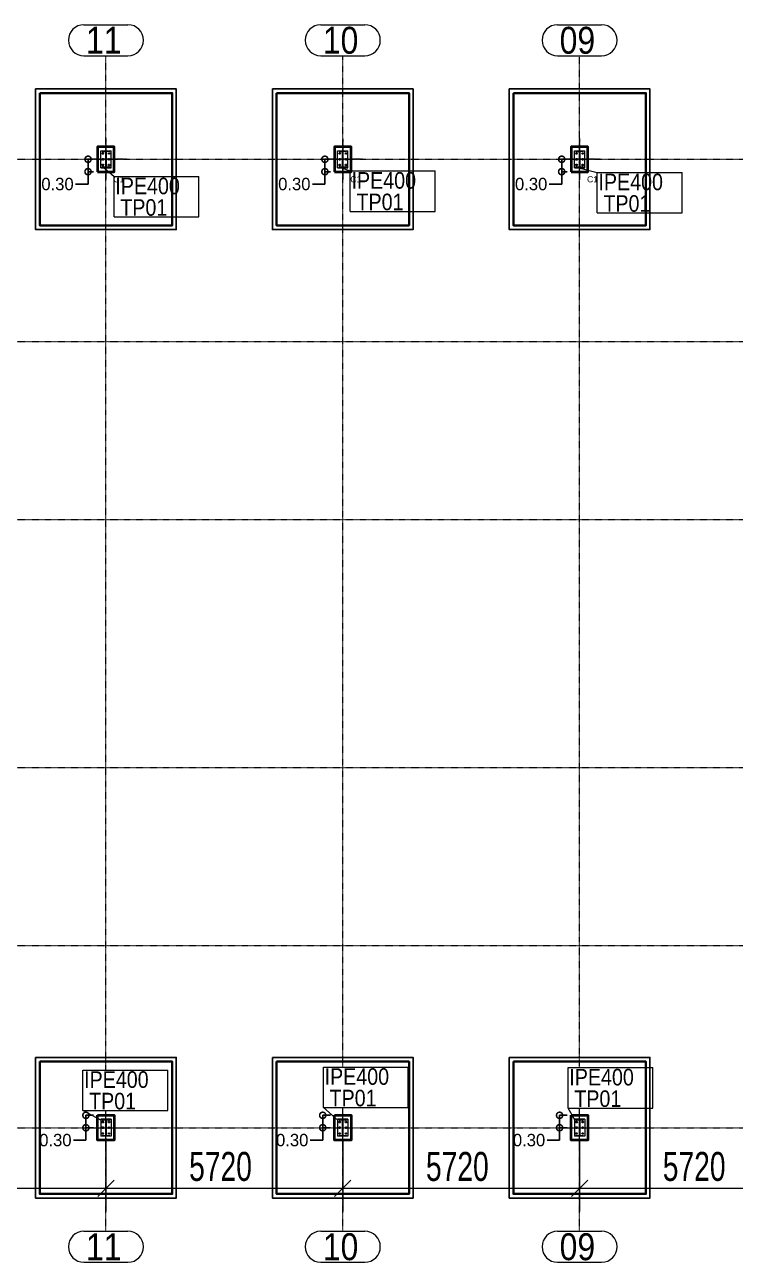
# Model space of a CAD drawing. Header units: millimetres. Extents: x 178198 to 9785548, y 9608 to 2087470.
# Drawn here: x 448521 to 465681, y 36446 to 66346 of the extents above; entities that cross this region are included whole.
import ezdxf

# ---------------------------------------------------------------- set-up
doc = ezdxf.new("R2010")
doc.units = ezdxf.units.MM
doc.header["$PDMODE"] = 35
doc.linetypes.add('XKITLINE00', pattern=[0])
doc.linetypes.add('XKITLINE03', pattern=[6, 3, -1, 1, -1])
for name, color, linetype, lineweight in [('Column', 7, 'Continuous', 40), ('foundation', 7, 'Continuous', 35), ('Part', 2, 'Continuous', 0), ('PartMark', 3, 'Continuous', 0), ('S-GRID', 1, 'Continuous', 0), ('Z-DIMENSIONS', 1, 'Continuous', 0)]:
    doc.layers.add(name, color=color, linetype=linetype, lineweight=lineweight)
for name, color, linetype in [('dim_axis', 251, 'Continuous'), ('dim_axis @ 100', 251, 'Continuous'), ('plain foundation', 8, 'Continuous'), ('text', 7, 'Continuous')]:
    doc.layers.add(name, color=color, linetype=linetype)
doc.styles.add('Andalus1', font='andlso.ttf', dxfattribs={"height": 3})
doc.styles.add('Arial', font='arial.ttf', dxfattribs={"height": 2.034003})
doc.styles.add('Arial2', font='arial.ttf', dxfattribs={"height": 300})
doc.styles.add('ARIAL_NARROW', font='ARIALN.TTF')
doc.dimstyles.new('Annotative1', dxfattribs={"dimscale": 0, "dimtxt": 3, "dimasz": 3, "dimexe": 0, "dimexo": 1, "dimtad": 0, "dimtih": 1, "dimtoh": 1, "dimlfac": 0.001, "dimzin": 1, "dimdsep": 46, "dimtxsty": 'Andalus1', "dimblk": 'DOTSMALL', "dimcen": 2.5, "dimclrd": 256, "dimclre": 256, "dimclrt": 256, "dimadec": 4, "dimazin": 0, "dimtfac": 1, "dimtmove": 0, "dimatfit": 3, "dimldrblk": 'DOTSMALL', "dimfxl": 1, "dimlwd": -1, "dimlwe": -1, "dimarcsym": 0})

# ---------------------------------------------------------------- blocks, each defined once
blk = doc.blocks.new('_DotSmall')
at = {"color": 0, "linetype": 'ByBlock', "const_width": 0.5}
blk.add_lwpolyline([(-0.0625, 0, 1), (0.0625, 0, 1)], format="xyb", close=True, dxfattribs=at)
blk = doc.blocks.new('*D175')
at = {"layer": 'Defpoints', "color": 0, "transparency": 16777216}
for p in [(461722, 63096), (461490, 62796), (461722, 62796)]:
    blk.add_point(p, dxfattribs=at)
at = {"layer": 'dim_axis', "transparency": 16777216}
for p, q in [((461622, 63096), (461490, 63096)), ((461490, 63096), (461490, 62796)), ((461622, 62796), (461490, 62796)), ((461490, 62796), (461490, 62496)), ((461490, 62496), (461190, 62496))]:
    blk.add_line(p, q, dxfattribs=at)
at = {"layer": 'dim_axis', "transparency": 16777216, "xscale": 300, "yscale": 300, "zscale": 300}
for p, rotation in [((461490, 63096), 90), ((461490, 62796), 270)]:
    blk.add_blockref('_DotSmall', p, dxfattribs=dict(at, rotation=rotation))
at = {"layer": 'dim_axis', "transparency": 16777216, "insert": (460752, 62496), "char_height": 300, "attachment_point": 5, "style": 'Andalus1'}
blk.add_mtext('0.30', dxfattribs=at)
blk = doc.blocks.new('*D176')
at = {"layer": 'Defpoints', "color": 0, "transparency": 16777216}
for p in [(461722, 39996), (461438, 39696), (461722, 39696)]:
    blk.add_point(p, dxfattribs=at)
at = {"layer": 'dim_axis', "transparency": 16777216}
for p, q in [((461622, 39996), (461438, 39996)), ((461438, 39996), (461438, 39696)), ((461622, 39696), (461438, 39696)), ((461438, 39696), (461438, 39396)), ((461438, 39396), (461138, 39396))]:
    blk.add_line(p, q, dxfattribs=at)
at = {"layer": 'dim_axis', "transparency": 16777216, "xscale": 300, "yscale": 300, "zscale": 300}
for p, rotation in [((461438, 39996), 90), ((461438, 39696), 270)]:
    blk.add_blockref('_DotSmall', p, dxfattribs=dict(at, rotation=rotation))
at = {"layer": 'dim_axis', "transparency": 16777216, "insert": (460701, 39396), "char_height": 300, "attachment_point": 5, "style": 'Andalus1'}
blk.add_mtext('0.30', dxfattribs=at)
blk = doc.blocks.new('*D177')
at = {"layer": 'Defpoints', "color": 0, "transparency": 16777216}
for p in [(456002, 63096), (455770, 62796), (456002, 62796)]:
    blk.add_point(p, dxfattribs=at)
at = {"layer": 'dim_axis', "transparency": 16777216}
for p, q in [((455902, 63096), (455770, 63096)), ((455770, 63096), (455770, 62796)), ((455902, 62796), (455770, 62796)), ((455770, 62796), (455770, 62496)), ((455770, 62496), (455470, 62496))]:
    blk.add_line(p, q, dxfattribs=at)
at = {"layer": 'dim_axis', "transparency": 16777216, "xscale": 300, "yscale": 300, "zscale": 300}
for p, rotation in [((455770, 63096), 90), ((455770, 62796), 270)]:
    blk.add_blockref('_DotSmall', p, dxfattribs=dict(at, rotation=rotation))
at = {"layer": 'dim_axis', "transparency": 16777216, "insert": (455032, 62496), "char_height": 300, "attachment_point": 5, "style": 'Andalus1'}
blk.add_mtext('0.30', dxfattribs=at)
blk = doc.blocks.new('*D178')
at = {"layer": 'Defpoints', "color": 0, "transparency": 16777216}
for p in [(456002, 39996), (455718, 39696), (456002, 39696)]:
    blk.add_point(p, dxfattribs=at)
at = {"layer": 'dim_axis', "transparency": 16777216}
for p, q in [((455902, 39996), (455718, 39996)), ((455718, 39996), (455718, 39696)), ((455902, 39696), (455718, 39696)), ((455718, 39696), (455718, 39396)), ((455718, 39396), (455418, 39396))]:
    blk.add_line(p, q, dxfattribs=at)
at = {"layer": 'dim_axis', "transparency": 16777216, "xscale": 300, "yscale": 300, "zscale": 300}
for p, rotation in [((455718, 39996), 90), ((455718, 39696), 270)]:
    blk.add_blockref('_DotSmall', p, dxfattribs=dict(at, rotation=rotation))
at = {"layer": 'dim_axis', "transparency": 16777216, "insert": (454981, 39396), "char_height": 300, "attachment_point": 5, "style": 'Andalus1'}
blk.add_mtext('0.30', dxfattribs=at)
blk = doc.blocks.new('*D179')
at = {"layer": 'Defpoints', "color": 0, "transparency": 16777216}
for p in [(450282, 63096), (450050, 62796), (450282, 62796)]:
    blk.add_point(p, dxfattribs=at)
at = {"layer": 'dim_axis', "transparency": 16777216}
for p, q in [((450182, 63096), (450050, 63096)), ((450050, 63096), (450050, 62796)), ((450182, 62796), (450050, 62796)), ((450050, 62796), (450050, 62496)), ((450050, 62496), (449750, 62496))]:
    blk.add_line(p, q, dxfattribs=at)
at = {"layer": 'dim_axis', "transparency": 16777216, "xscale": 300, "yscale": 300, "zscale": 300}
for p, rotation in [((450050, 63096), 90), ((450050, 62796), 270)]:
    blk.add_blockref('_DotSmall', p, dxfattribs=dict(at, rotation=rotation))
at = {"layer": 'dim_axis', "transparency": 16777216, "insert": (449312, 62496), "char_height": 300, "attachment_point": 5, "style": 'Andalus1'}
blk.add_mtext('0.30', dxfattribs=at)
blk = doc.blocks.new('*D180')
at = {"layer": 'Defpoints', "color": 0, "transparency": 16777216}
for p in [(450282, 39996), (449998, 39696), (450282, 39696)]:
    blk.add_point(p, dxfattribs=at)
at = {"layer": 'dim_axis', "transparency": 16777216}
for p, q in [((450182, 39996), (449998, 39996)), ((449998, 39996), (449998, 39696)), ((450182, 39696), (449998, 39696)), ((449998, 39696), (449998, 39396)), ((449998, 39396), (449698, 39396))]:
    blk.add_line(p, q, dxfattribs=at)
at = {"layer": 'dim_axis', "transparency": 16777216, "xscale": 300, "yscale": 300, "zscale": 300}
for p, rotation in [((449998, 39996), 90), ((449998, 39696), 270)]:
    blk.add_blockref('_DotSmall', p, dxfattribs=dict(at, rotation=rotation))
at = {"layer": 'dim_axis', "transparency": 16777216, "insert": (449261, 39396), "char_height": 300, "attachment_point": 5, "style": 'Andalus1'}
blk.add_mtext('0.30', dxfattribs=at)
blk = doc.blocks.new('bng')
at = {"layer": 'Column', "lineweight": 40}
for points in [[(450282.17101, 62796.04029), (450682.17101, 62796.04029), (450682.17101, 63396.04029), (450282.17101, 63396.04029)], [(456002.17101, 62796.04029), (456402.17101, 62796.04029), (456402.17101, 63396.04029), (456002.17101, 63396.04029)], [(461722.17101, 62796.04029), (462122.17101, 62796.04029), (462122.17101, 63396.04029), (461722.17101, 63396.04029)], [(450282.17101, 39996.04029), (450682.17101, 39996.04029), (450682.17101, 39396.04029), (450282.17101, 39396.04029)], [(456002.17101, 39996.04029), (456402.17101, 39996.04029), (456402.17101, 39396.04029), (456002.17101, 39396.04029)], [(461722.17101, 39996.04029), (462122.17101, 39996.04029), (462122.17101, 39396.04029), (461722.17101, 39396.04029)]]:
    blk.add_lwpolyline(points, close=True, dxfattribs=at)
at = {"layer": 'foundation'}
for points in [[(448882.17101, 64696.04029), (452082.17101, 64696.04029), (452082.17101, 61496.04029), (448882.17101, 61496.04029)], [(454602.17101, 64696.04029), (457802.17101, 64696.04029), (457802.17101, 61496.04029), (454602.17101, 61496.04029)], [(460322.17101, 64696.04029), (463522.17101, 64696.04029), (463522.17101, 61496.04029), (460322.17101, 61496.04029)], [(448882.17101, 41296.04029), (452082.17101, 41296.04029), (452082.17101, 38096.04029), (448882.17101, 38096.04029)], [(454602.17101, 41296.04029), (457802.17101, 41296.04029), (457802.17101, 38096.04029), (454602.17101, 38096.04029)], [(460322.17101, 41296.04029), (463522.17101, 41296.04029), (463522.17101, 38096.04029), (460322.17101, 38096.04029)]]:
    blk.add_lwpolyline(points, close=True, dxfattribs=at)
at = {"layer": 'Part', "linetype": 'XKITLINE03', "lineweight": 0}
for p, q in [((450482.17101, 63596.04029), (450482.17101, 62596.04029)), ((456202.17101, 63596.04029), (456202.17101, 62596.04029)), ((461922.17101, 63596.04029), (461922.17101, 62596.04029)), ((450982.17101, 63096.04029), (449982.17101, 63096.04029)), ((456702.17101, 63096.04029), (455702.17101, 63096.04029)), ((462422.17101, 63096.04029), (461422.17101, 63096.04029)), ((450407.17101, 62956.04029), (450407.17101, 62956.04029)), ((456127.17101, 62956.04029), (456127.17101, 62956.04029)), ((461847.17101, 62956.04029), (461847.17101, 62956.04029)), ((450482.17101, 39196.04029), (450482.17101, 40114.88534)), ((456202.17101, 39196.04029), (456202.17101, 40188.41537)), ((461922.17101, 39196.04029), (461922.17101, 40173.70937)), ((450557.17101, 39836.04029), (450557.17101, 39836.04029)), ((456277.17101, 39836.04029), (456277.17101, 39836.04029)), ((461997.17101, 39836.04029), (461997.17101, 39836.04029)), ((449982.17101, 39696.04029), (450982.17101, 39696.04029)), ((455702.17101, 39696.04029), (456702.17101, 39696.04029)), ((461422.17101, 39696.04029), (462422.17101, 39696.04029))]:
    blk.add_line(p, q, dxfattribs=at)
at = {"layer": 'Part', "linetype": 'XKITLINE00', "lineweight": 0}
for p, q in [((450357.17101, 62891.04029), (450357.17101, 63301.04029)), ((450357.17101, 63301.04029), (450607.17101, 63301.04029)), ((450386.3864, 63236.04029), (450396.77871, 63254.04029)), ((450396.77871, 63218.04029), (450386.3864, 63236.04029)), ((450386.3864, 63096.04029), (450396.77871, 63114.04029)), ((450396.77871, 63078.04029), (450386.3864, 63096.04029)), ((450392.17101, 63282.54029), (450392.17101, 63296.04029)), ((450392.17101, 63296.04029), (450572.17101, 63296.04029)), ((450392.17101, 63282.54029), (450477.87101, 63282.54029)), ((450392.91487, 63282.54029), (450406.41487, 63296.04029)), ((450396.77871, 63254.04029), (450417.56332, 63254.04029)), ((450417.56332, 63218.04029), (450396.77871, 63218.04029)), ((450396.77871, 63114.04029), (450417.56332, 63114.04029)), ((450417.56332, 63254.04029), (450427.95562, 63236.04029)), ((450427.95562, 63236.04029), (450417.56332, 63218.04029)), ((450417.56332, 63114.04029), (450427.95562, 63096.04029)), ((450427.95562, 63096.04029), (450417.56332, 63078.04029)), ((450477.87101, 62909.54029), (450477.87101, 63282.54029)), ((450477.87101, 63084.61835), (450486.47101, 63093.21835)), ((450572.17101, 63282.54029), (450486.47101, 63282.54029)), ((450486.47101, 63282.54029), (450486.47101, 62909.54029)), ((450536.3864, 63236.04029), (450546.77871, 63254.04029)), ((450546.77871, 63218.04029), (450536.3864, 63236.04029)), ((450536.3864, 63096.04029), (450546.77871, 63114.04029)), ((450546.77871, 63078.04029), (450536.3864, 63096.04029)), ((450546.77871, 63254.04029), (450567.56332, 63254.04029)), ((450567.56332, 63218.04029), (450546.77871, 63218.04029)), ((450546.77871, 63114.04029), (450567.56332, 63114.04029)), ((450567.56332, 63254.04029), (450577.95562, 63236.04029)), ((450577.95562, 63236.04029), (450567.56332, 63218.04029)), ((450567.56332, 63114.04029), (450577.95562, 63096.04029)), ((450577.95562, 63096.04029), (450567.56332, 63078.04029)), ((450572.17101, 63296.04029), (450572.17101, 63282.54029)), ((450607.17101, 62891.04029), (450607.17101, 63301.04029)), ((456077.17101, 62891.04029), (456077.17101, 63301.04029)), ((456077.17101, 63301.04029), (456327.17101, 63301.04029)), ((456106.3864, 63236.04029), (456116.77871, 63254.04029)), ((456116.77871, 63218.04029), (456106.3864, 63236.04029)), ((456106.3864, 63096.04029), (456116.77871, 63114.04029)), ((456116.77871, 63078.04029), (456106.3864, 63096.04029)), ((456112.17101, 63282.54029), (456112.17101, 63296.04029)), ((456112.17101, 63296.04029), (456292.17101, 63296.04029)), ((456112.17101, 63282.54029), (456197.87101, 63282.54029)), ((456112.91487, 63282.54029), (456126.41487, 63296.04029)), ((456116.77871, 63254.04029), (456137.56332, 63254.04029)), ((456137.56332, 63218.04029), (456116.77871, 63218.04029)), ((456116.77871, 63114.04029), (456137.56332, 63114.04029)), ((456137.56332, 63254.04029), (456147.95562, 63236.04029)), ((456147.95562, 63236.04029), (456137.56332, 63218.04029)), ((456137.56332, 63114.04029), (456147.95562, 63096.04029)), ((456147.95562, 63096.04029), (456137.56332, 63078.04029)), ((456197.87101, 62909.54029), (456197.87101, 63282.54029)), ((456197.87101, 63084.61835), (456206.47101, 63093.21835)), ((456292.17101, 63282.54029), (456206.47101, 63282.54029)), ((456206.47101, 63282.54029), (456206.47101, 62909.54029)), ((456256.3864, 63236.04029), (456266.77871, 63254.04029)), ((456266.77871, 63218.04029), (456256.3864, 63236.04029)), ((456256.3864, 63096.04029), (456266.77871, 63114.04029)), ((456266.77871, 63078.04029), (456256.3864, 63096.04029)), ((456266.77871, 63254.04029), (456287.56332, 63254.04029)), ((456287.56332, 63218.04029), (456266.77871, 63218.04029)), ((456266.77871, 63114.04029), (456287.56332, 63114.04029)), ((456287.56332, 63254.04029), (456297.95562, 63236.04029)), ((456297.95562, 63236.04029), (456287.56332, 63218.04029)), ((456287.56332, 63114.04029), (456297.95562, 63096.04029)), ((456297.95562, 63096.04029), (456287.56332, 63078.04029)), ((456292.17101, 63296.04029), (456292.17101, 63282.54029)), ((456327.17101, 62891.04029), (456327.17101, 63301.04029)), ((461797.17101, 62891.04029), (461797.17101, 63301.04029)), ((461797.17101, 63301.04029), (462047.17101, 63301.04029)), ((461826.3864, 63236.04029), (461836.77871, 63254.04029)), ((461836.77871, 63218.04029), (461826.3864, 63236.04029)), ((461826.3864, 63096.04029), (461836.77871, 63114.04029)), ((461836.77871, 63078.04029), (461826.3864, 63096.04029)), ((461832.17101, 63282.54029), (461832.17101, 63296.04029)), ((461832.17101, 63296.04029), (462012.17101, 63296.04029)), ((461832.17101, 63282.54029), (461917.87101, 63282.54029)), ((461832.91487, 63282.54029), (461846.41487, 63296.04029)), ((461836.77871, 63254.04029), (461857.56332, 63254.04029)), ((461857.56332, 63218.04029), (461836.77871, 63218.04029)), ((461836.77871, 63114.04029), (461857.56332, 63114.04029)), ((461857.56332, 63254.04029), (461867.95562, 63236.04029)), ((461867.95562, 63236.04029), (461857.56332, 63218.04029)), ((461857.56332, 63114.04029), (461867.95562, 63096.04029)), ((461867.95562, 63096.04029), (461857.56332, 63078.04029)), ((461917.87101, 62909.54029), (461917.87101, 63282.54029)), ((461917.87101, 63084.61835), (461926.47101, 63093.21835)), ((462012.17101, 63282.54029), (461926.47101, 63282.54029)), ((461926.47101, 63282.54029), (461926.47101, 62909.54029)), ((461976.3864, 63236.04029), (461986.77871, 63254.04029)), ((461986.77871, 63218.04029), (461976.3864, 63236.04029)), ((461976.3864, 63096.04029), (461986.77871, 63114.04029)), ((461986.77871, 63078.04029), (461976.3864, 63096.04029)), ((461986.77871, 63254.04029), (462007.56332, 63254.04029)), ((462007.56332, 63218.04029), (461986.77871, 63218.04029)), ((461986.77871, 63114.04029), (462007.56332, 63114.04029)), ((462007.56332, 63254.04029), (462017.95562, 63236.04029)), ((462017.95562, 63236.04029), (462007.56332, 63218.04029)), ((462007.56332, 63114.04029), (462017.95562, 63096.04029)), ((462017.95562, 63096.04029), (462007.56332, 63078.04029)), ((462012.17101, 63296.04029), (462012.17101, 63282.54029)), ((462047.17101, 62891.04029), (462047.17101, 63301.04029)), ((450357.17101, 62891.04029), (450607.17101, 62891.04029)), ((450386.3864, 62956.04029), (450396.77871, 62974.04029)), ((450396.77871, 62938.04029), (450386.3864, 62956.04029)), ((450392.17101, 62896.04029), (450392.17101, 62909.54029)), ((450392.17101, 62909.54029), (450477.87101, 62909.54029)), ((450572.17101, 62896.04029), (450392.17101, 62896.04029)), ((450417.56332, 63078.04029), (450396.77871, 63078.04029)), ((450396.77871, 62974.04029), (450417.56332, 62974.04029)), ((450417.56332, 62938.04029), (450396.77871, 62938.04029)), ((450417.56332, 62974.04029), (450427.95562, 62956.04029)), ((450427.95562, 62956.04029), (450417.56332, 62938.04029)), ((450486.47101, 62909.54029), (450572.17101, 62909.54029)), ((450536.3864, 62956.04029), (450546.77871, 62974.04029)), ((450546.77871, 62938.04029), (450536.3864, 62956.04029)), ((450567.56332, 63078.04029), (450546.77871, 63078.04029)), ((450546.77871, 62974.04029), (450567.56332, 62974.04029)), ((450567.56332, 62938.04029), (450546.77871, 62938.04029)), ((450567.56332, 62974.04029), (450577.95562, 62956.04029)), ((450577.95562, 62956.04029), (450567.56332, 62938.04029)), ((450572.17101, 62909.54029), (450572.17101, 62896.04029)), ((450572.17101, 62896.04029), (450572.17101, 62896.04029)), ((450572.17101, 62896.04029), (450572.17101, 62896.04029)), ((456077.17101, 62891.04029), (456327.17101, 62891.04029)), ((456106.3864, 62956.04029), (456116.77871, 62974.04029)), ((456116.77871, 62938.04029), (456106.3864, 62956.04029)), ((456112.17101, 62896.04029), (456112.17101, 62909.54029)), ((456112.17101, 62909.54029), (456197.87101, 62909.54029)), ((456292.17101, 62896.04029), (456112.17101, 62896.04029)), ((456137.56332, 63078.04029), (456116.77871, 63078.04029)), ((456116.77871, 62974.04029), (456137.56332, 62974.04029)), ((456137.56332, 62938.04029), (456116.77871, 62938.04029)), ((456137.56332, 62974.04029), (456147.95562, 62956.04029)), ((456147.95562, 62956.04029), (456137.56332, 62938.04029)), ((456206.47101, 62909.54029), (456292.17101, 62909.54029)), ((456256.3864, 62956.04029), (456266.77871, 62974.04029)), ((456266.77871, 62938.04029), (456256.3864, 62956.04029)), ((456287.56332, 63078.04029), (456266.77871, 63078.04029)), ((456266.77871, 62974.04029), (456287.56332, 62974.04029)), ((456287.56332, 62938.04029), (456266.77871, 62938.04029)), ((456287.56332, 62974.04029), (456297.95562, 62956.04029)), ((456297.95562, 62956.04029), (456287.56332, 62938.04029)), ((456292.17101, 62909.54029), (456292.17101, 62896.04029)), ((461797.17101, 62891.04029), (462047.17101, 62891.04029)), ((461826.3864, 62956.04029), (461836.77871, 62974.04029)), ((461836.77871, 62938.04029), (461826.3864, 62956.04029)), ((461832.17101, 62896.04029), (461832.17101, 62909.54029)), ((461832.17101, 62909.54029), (461917.87101, 62909.54029)), ((462012.17101, 62896.04029), (461832.17101, 62896.04029)), ((461857.56332, 63078.04029), (461836.77871, 63078.04029)), ((461836.77871, 62974.04029), (461857.56332, 62974.04029)), ((461857.56332, 62938.04029), (461836.77871, 62938.04029)), ((461857.56332, 62974.04029), (461867.95562, 62956.04029)), ((461867.95562, 62956.04029), (461857.56332, 62938.04029)), ((461926.47101, 62909.54029), (462012.17101, 62909.54029)), ((461976.3864, 62956.04029), (461986.77871, 62974.04029)), ((461986.77871, 62938.04029), (461976.3864, 62956.04029)), ((462007.56332, 63078.04029), (461986.77871, 63078.04029)), ((461986.77871, 62974.04029), (462007.56332, 62974.04029)), ((462007.56332, 62938.04029), (461986.77871, 62938.04029)), ((462007.56332, 62974.04029), (462017.95562, 62956.04029)), ((462017.95562, 62956.04029), (462007.56332, 62938.04029)), ((462012.17101, 62909.54029), (462012.17101, 62896.04029)), ((462012.17101, 62896.04029), (462012.17101, 62896.04029)), ((462012.17101, 62896.04029), (462012.17101, 62896.04029)), ((450607.17101, 39901.04029), (450357.17101, 39901.04029)), ((450357.17101, 39901.04029), (450357.17101, 39491.04029)), ((450386.3864, 39836.04029), (450396.77871, 39854.04029)), ((450396.77871, 39818.04029), (450386.3864, 39836.04029)), ((450392.17101, 39882.54029), (450392.17101, 39896.04029)), ((450392.17101, 39896.04029), (450572.17101, 39896.04029)), ((450477.87101, 39882.54029), (450392.17101, 39882.54029)), ((450406.41487, 39896.04029), (450392.91487, 39882.54029)), ((450396.77871, 39854.04029), (450417.56332, 39854.04029)), ((450417.56332, 39818.04029), (450396.77871, 39818.04029)), ((450417.56332, 39854.04029), (450427.95562, 39836.04029)), ((450427.95562, 39836.04029), (450417.56332, 39818.04029)), ((450477.87101, 39509.54029), (450477.87101, 39882.54029)), ((450572.17101, 39882.54029), (450486.47101, 39882.54029)), ((450486.47101, 39882.54029), (450486.47101, 39509.54029)), ((450536.3864, 39836.04029), (450546.77871, 39854.04029)), ((450546.77871, 39818.04029), (450536.3864, 39836.04029)), ((450546.77871, 39854.04029), (450567.56332, 39854.04029)), ((450567.56332, 39818.04029), (450546.77871, 39818.04029)), ((450567.56332, 39854.04029), (450577.95562, 39836.04029)), ((450577.95562, 39836.04029), (450567.56332, 39818.04029)), ((450572.17101, 39896.04029), (450572.17101, 39882.54029)), ((450607.17101, 39901.04029), (450607.17101, 39491.04029)), ((456327.17101, 39901.04029), (456077.17101, 39901.04029)), ((456077.17101, 39901.04029), (456077.17101, 39491.04029)), ((456106.3864, 39836.04029), (456116.77871, 39854.04029)), ((456116.77871, 39818.04029), (456106.3864, 39836.04029)), ((456112.17101, 39882.54029), (456112.17101, 39896.04029)), ((456112.17101, 39896.04029), (456292.17101, 39896.04029)), ((456197.87101, 39882.54029), (456112.17101, 39882.54029)), ((456126.41487, 39896.04029), (456112.91487, 39882.54029)), ((456116.77871, 39854.04029), (456137.56332, 39854.04029)), ((456137.56332, 39818.04029), (456116.77871, 39818.04029)), ((456137.56332, 39854.04029), (456147.95562, 39836.04029)), ((456147.95562, 39836.04029), (456137.56332, 39818.04029)), ((456197.87101, 39509.54029), (456197.87101, 39882.54029)), ((456292.17101, 39882.54029), (456206.47101, 39882.54029)), ((456206.47101, 39882.54029), (456206.47101, 39509.54029)), ((456256.3864, 39836.04029), (456266.77871, 39854.04029)), ((456266.77871, 39818.04029), (456256.3864, 39836.04029)), ((456266.77871, 39854.04029), (456287.56332, 39854.04029)), ((456287.56332, 39818.04029), (456266.77871, 39818.04029)), ((456287.56332, 39854.04029), (456297.95562, 39836.04029)), ((456297.95562, 39836.04029), (456287.56332, 39818.04029)), ((456292.17101, 39896.04029), (456292.17101, 39882.54029)), ((456327.17101, 39901.04029), (456327.17101, 39491.04029)), ((462047.17101, 39901.04029), (461797.17101, 39901.04029)), ((461797.17101, 39901.04029), (461797.17101, 39491.04029)), ((461826.3864, 39836.04029), (461836.77871, 39854.04029)), ((461836.77871, 39818.04029), (461826.3864, 39836.04029)), ((461832.17101, 39882.54029), (461832.17101, 39896.04029)), ((461832.17101, 39896.04029), (462012.17101, 39896.04029)), ((461917.87101, 39882.54029), (461832.17101, 39882.54029)), ((461846.41487, 39896.04029), (461832.91487, 39882.54029)), ((461836.77871, 39854.04029), (461857.56332, 39854.04029)), ((461857.56332, 39818.04029), (461836.77871, 39818.04029)), ((461857.56332, 39854.04029), (461867.95562, 39836.04029)), ((461867.95562, 39836.04029), (461857.56332, 39818.04029)), ((461917.87101, 39509.54029), (461917.87101, 39882.54029)), ((462012.17101, 39882.54029), (461926.47101, 39882.54029)), ((461926.47101, 39882.54029), (461926.47101, 39509.54029)), ((461976.3864, 39836.04029), (461986.77871, 39854.04029)), ((461986.77871, 39818.04029), (461976.3864, 39836.04029)), ((461986.77871, 39854.04029), (462007.56332, 39854.04029)), ((462007.56332, 39818.04029), (461986.77871, 39818.04029)), ((462007.56332, 39854.04029), (462017.95562, 39836.04029)), ((462017.95562, 39836.04029), (462007.56332, 39818.04029)), ((462012.17101, 39896.04029), (462012.17101, 39882.54029)), ((462047.17101, 39901.04029), (462047.17101, 39491.04029)), ((450607.17101, 39491.04029), (450357.17101, 39491.04029)), ((450386.3864, 39696.04029), (450396.77871, 39714.04029)), ((450396.77871, 39678.04029), (450386.3864, 39696.04029)), ((450386.3864, 39556.04029), (450396.77871, 39574.04029)), ((450396.77871, 39538.04029), (450386.3864, 39556.04029)), ((450392.17101, 39496.04029), (450392.17101, 39509.54029)), ((450392.17101, 39509.54029), (450477.87101, 39509.54029)), ((450572.17101, 39496.04029), (450392.17101, 39496.04029)), ((450396.77871, 39714.04029), (450417.56332, 39714.04029)), ((450417.56332, 39678.04029), (450396.77871, 39678.04029)), ((450396.77871, 39574.04029), (450417.56332, 39574.04029)), ((450417.56332, 39538.04029), (450396.77871, 39538.04029)), ((450417.56332, 39714.04029), (450427.95562, 39696.04029)), ((450427.95562, 39696.04029), (450417.56332, 39678.04029)), ((450417.56332, 39574.04029), (450427.95562, 39556.04029)), ((450427.95562, 39556.04029), (450417.56332, 39538.04029)), ((450486.47101, 39693.21835), (450477.87101, 39684.61835)), ((450486.47101, 39509.54029), (450572.17101, 39509.54029)), ((450536.3864, 39696.04029), (450546.77871, 39714.04029)), ((450546.77871, 39678.04029), (450536.3864, 39696.04029)), ((450536.3864, 39556.04029), (450546.77871, 39574.04029)), ((450546.77871, 39538.04029), (450536.3864, 39556.04029)), ((450546.77871, 39714.04029), (450567.56332, 39714.04029)), ((450567.56332, 39678.04029), (450546.77871, 39678.04029)), ((450546.77871, 39574.04029), (450567.56332, 39574.04029)), ((450567.56332, 39538.04029), (450546.77871, 39538.04029)), ((450567.56332, 39714.04029), (450577.95562, 39696.04029)), ((450577.95562, 39696.04029), (450567.56332, 39678.04029)), ((450567.56332, 39574.04029), (450577.95562, 39556.04029)), ((450577.95562, 39556.04029), (450567.56332, 39538.04029)), ((450572.17101, 39509.54029), (450572.17101, 39496.04029)), ((450572.17101, 39496.04029), (450572.17101, 39496.04029)), ((450572.17101, 39496.04029), (450572.17101, 39496.04029)), ((456327.17101, 39491.04029), (456077.17101, 39491.04029)), ((456106.3864, 39696.04029), (456116.77871, 39714.04029)), ((456116.77871, 39678.04029), (456106.3864, 39696.04029)), ((456106.3864, 39556.04029), (456116.77871, 39574.04029)), ((456116.77871, 39538.04029), (456106.3864, 39556.04029)), ((456112.17101, 39496.04029), (456112.17101, 39509.54029)), ((456112.17101, 39509.54029), (456197.87101, 39509.54029)), ((456292.17101, 39496.04029), (456112.17101, 39496.04029)), ((456116.77871, 39714.04029), (456137.56332, 39714.04029)), ((456137.56332, 39678.04029), (456116.77871, 39678.04029)), ((456116.77871, 39574.04029), (456137.56332, 39574.04029)), ((456137.56332, 39538.04029), (456116.77871, 39538.04029)), ((456137.56332, 39714.04029), (456147.95562, 39696.04029)), ((456147.95562, 39696.04029), (456137.56332, 39678.04029)), ((456137.56332, 39574.04029), (456147.95562, 39556.04029)), ((456147.95562, 39556.04029), (456137.56332, 39538.04029)), ((456206.47101, 39693.21835), (456197.87101, 39684.61835)), ((456206.47101, 39509.54029), (456292.17101, 39509.54029)), ((456256.3864, 39696.04029), (456266.77871, 39714.04029)), ((456266.77871, 39678.04029), (456256.3864, 39696.04029)), ((456256.3864, 39556.04029), (456266.77871, 39574.04029)), ((456266.77871, 39538.04029), (456256.3864, 39556.04029)), ((456266.77871, 39714.04029), (456287.56332, 39714.04029)), ((456287.56332, 39678.04029), (456266.77871, 39678.04029)), ((456266.77871, 39574.04029), (456287.56332, 39574.04029)), ((456287.56332, 39538.04029), (456266.77871, 39538.04029)), ((456287.56332, 39714.04029), (456297.95562, 39696.04029)), ((456297.95562, 39696.04029), (456287.56332, 39678.04029)), ((456287.56332, 39574.04029), (456297.95562, 39556.04029)), ((456297.95562, 39556.04029), (456287.56332, 39538.04029)), ((456292.17101, 39509.54029), (456292.17101, 39496.04029)), ((462047.17101, 39491.04029), (461797.17101, 39491.04029)), ((461826.3864, 39696.04029), (461836.77871, 39714.04029)), ((461836.77871, 39678.04029), (461826.3864, 39696.04029)), ((461826.3864, 39556.04029), (461836.77871, 39574.04029)), ((461836.77871, 39538.04029), (461826.3864, 39556.04029)), ((461832.17101, 39496.04029), (461832.17101, 39509.54029)), ((461832.17101, 39509.54029), (461917.87101, 39509.54029)), ((462012.17101, 39496.04029), (461832.17101, 39496.04029)), ((461836.77871, 39714.04029), (461857.56332, 39714.04029)), ((461857.56332, 39678.04029), (461836.77871, 39678.04029)), ((461836.77871, 39574.04029), (461857.56332, 39574.04029)), ((461857.56332, 39538.04029), (461836.77871, 39538.04029)), ((461857.56332, 39714.04029), (461867.95562, 39696.04029)), ((461867.95562, 39696.04029), (461857.56332, 39678.04029)), ((461857.56332, 39574.04029), (461867.95562, 39556.04029)), ((461867.95562, 39556.04029), (461857.56332, 39538.04029)), ((461926.47101, 39693.21835), (461917.87101, 39684.61835)), ((461926.47101, 39509.54029), (462012.17101, 39509.54029)), ((461976.3864, 39696.04029), (461986.77871, 39714.04029)), ((461986.77871, 39678.04029), (461976.3864, 39696.04029)), ((461976.3864, 39556.04029), (461986.77871, 39574.04029)), ((461986.77871, 39538.04029), (461976.3864, 39556.04029)), ((461986.77871, 39714.04029), (462007.56332, 39714.04029)), ((462007.56332, 39678.04029), (461986.77871, 39678.04029)), ((461986.77871, 39574.04029), (462007.56332, 39574.04029)), ((462007.56332, 39538.04029), (461986.77871, 39538.04029)), ((462007.56332, 39714.04029), (462017.95562, 39696.04029)), ((462017.95562, 39696.04029), (462007.56332, 39678.04029)), ((462007.56332, 39574.04029), (462017.95562, 39556.04029)), ((462017.95562, 39556.04029), (462007.56332, 39538.04029)), ((462012.17101, 39509.54029), (462012.17101, 39496.04029)), ((462012.17101, 39496.04029), (462012.17101, 39496.04029)), ((462012.17101, 39496.04029), (462012.17101, 39496.04029))]:
    blk.add_line(p, q, dxfattribs=at)
for centre, start, end in [((450407.17101, 63236.04029), 0, 180), ((450407.17101, 63236.04029), 180, 0), ((450407.17101, 63096.04029), 0, 180), ((450407.17101, 63096.04029), 180, 0), ((450557.17101, 63236.04029), 0, 180), ((450557.17101, 63236.04029), 180, 0), ((450557.17101, 63096.04029), 0, 180), ((450557.17101, 63096.04029), 180, 0), ((456127.17101, 63236.04029), 0, 180), ((456127.17101, 63236.04029), 180, 0), ((456127.17101, 63096.04029), 0, 180), ((456127.17101, 63096.04029), 180, 0), ((456277.17101, 63236.04029), 0, 180), ((456277.17101, 63236.04029), 180, 0), ((456277.17101, 63096.04029), 0, 180), ((456277.17101, 63096.04029), 180, 0), ((461847.17101, 63236.04029), 0, 180), ((461847.17101, 63236.04029), 180, 0), ((461847.17101, 63096.04029), 0, 180), ((461847.17101, 63096.04029), 180, 0), ((461997.17101, 63236.04029), 0, 180), ((461997.17101, 63236.04029), 180, 0), ((461997.17101, 63096.04029), 0, 180), ((461997.17101, 63096.04029), 180, 0), ((450407.17101, 62956.04029), 0, 180), ((450407.17101, 62956.04029), 180, 0), ((450557.17101, 62956.04029), 0, 180), ((450557.17101, 62956.04029), 180, 0), ((456127.17101, 62956.04029), 0, 180), ((456127.17101, 62956.04029), 180, 0), ((456277.17101, 62956.04029), 0, 180), ((456277.17101, 62956.04029), 180, 0), ((461847.17101, 62956.04029), 0, 180), ((461847.17101, 62956.04029), 180, 0), ((461997.17101, 62956.04029), 0, 180), ((461997.17101, 62956.04029), 180, 0), ((450407.17101, 39836.04029), 0, 180), ((450407.17101, 39836.04029), 180, 0), ((450557.17101, 39836.04029), 0, 180), ((450557.17101, 39836.04029), 180, 0), ((456127.17101, 39836.04029), 0, 180), ((456127.17101, 39836.04029), 180, 0), ((456277.17101, 39836.04029), 0, 180), ((456277.17101, 39836.04029), 180, 0), ((461847.17101, 39836.04029), 0, 180), ((461847.17101, 39836.04029), 180, 0), ((461997.17101, 39836.04029), 0, 180), ((461997.17101, 39836.04029), 180, 0), ((450407.17101, 39696.04029), 0, 180), ((450407.17101, 39696.04029), 180, 0), ((450407.17101, 39556.04029), 0, 180), ((450407.17101, 39556.04029), 180, 0), ((450557.17101, 39696.04029), 0, 180), ((450557.17101, 39696.04029), 180, 0), ((450557.17101, 39556.04029), 0, 180), ((450557.17101, 39556.04029), 180, 0), ((456127.17101, 39696.04029), 0, 180), ((456127.17101, 39696.04029), 180, 0), ((456127.17101, 39556.04029), 0, 180), ((456127.17101, 39556.04029), 180, 0), ((456277.17101, 39696.04029), 0, 180), ((456277.17101, 39696.04029), 180, 0), ((456277.17101, 39556.04029), 0, 180), ((456277.17101, 39556.04029), 180, 0), ((461847.17101, 39696.04029), 0, 180), ((461847.17101, 39696.04029), 180, 0), ((461847.17101, 39556.04029), 0, 180), ((461847.17101, 39556.04029), 180, 0), ((461997.17101, 39696.04029), 0, 180), ((461997.17101, 39696.04029), 180, 0), ((461997.17101, 39556.04029), 0, 180), ((461997.17101, 39556.04029), 180, 0)]:
    blk.add_arc(centre, 12, start, end, dxfattribs=at)
at = {"layer": 'PartMark', "linetype": 'XKITLINE00', "lineweight": 0}
for p, q in [((450428.46501, 62896.53029), (450678.8482, 62681.55211)), ((456148.46501, 62896.53029), (456384.01798, 62815.46264)), ((456384.01798, 62815.46264), (458434.01798, 62815.46264)), ((456384.01798, 61835.46264), (456384.01798, 62815.46264)), ((458434.01798, 61835.46264), (458434.01798, 62815.46264)), ((461868.46501, 62896.53029), (462347.59466, 62778.13037)), ((450678.8482, 62681.55211), (452728.8482, 62681.55211)), ((450678.8482, 61701.55211), (450678.8482, 62681.55211)), ((452728.8482, 61701.55211), (452728.8482, 62681.55211)), ((462347.59466, 62778.13037), (464397.59466, 62778.13037)), ((462347.59466, 61798.13037), (462347.59466, 62778.13037)), ((464397.59466, 61798.13037), (464397.59466, 62778.13037)), ((450678.8482, 61701.55211), (452728.8482, 61701.55211)), ((456384.01798, 61835.46264), (458434.01798, 61835.46264)), ((462347.59466, 61798.13037), (464397.59466, 61798.13037)), ((449925.12919, 41089.88534), (451975.12919, 41089.88534)), ((449925.12919, 40109.88534), (449925.12919, 41089.88534)), ((451975.12919, 40109.88534), (451975.12919, 41089.88534)), ((455733.21465, 41163.41537), (457783.21465, 41163.41537)), ((455733.21465, 40183.41537), (455733.21465, 41163.41537)), ((457783.21465, 40183.41537), (457783.21465, 41163.41537)), ((461644.06648, 41148.70937), (463694.06648, 41148.70937)), ((461644.06648, 40168.70937), (461644.06648, 41148.70937)), ((463694.06648, 40168.70937), (463694.06648, 41148.70937)), ((449925.12919, 40109.88534), (451975.12919, 40109.88534)), ((450374.59115, 39872.74222), (449925.12919, 40109.88534)), ((455733.21465, 40183.41537), (457783.21465, 40183.41537)), ((456094.59115, 39872.74222), (455733.21465, 40183.41537)), ((461644.06648, 40168.70937), (463694.06648, 40168.70937)), ((461814.59115, 39872.74222), (461644.06648, 40168.70937))]:
    blk.add_line(p, q, dxfattribs=at)
at = {"layer": 'plain foundation'}
for points in [[(448782.17101, 64796.04029), (452182.17101, 64796.04029), (452182.17101, 61396.04029), (448782.17101, 61396.04029)], [(454502.17101, 64796.04029), (457902.17101, 64796.04029), (457902.17101, 61396.04029), (454502.17101, 61396.04029)], [(460222.17101, 64796.04029), (463622.17101, 64796.04029), (463622.17101, 61396.04029), (460222.17101, 61396.04029)], [(448782.17101, 41396.04029), (452182.17101, 41396.04029), (452182.17101, 37996.04029), (448782.17101, 37996.04029)], [(454502.17101, 41396.04029), (457902.17101, 41396.04029), (457902.17101, 37996.04029), (454502.17101, 37996.04029)], [(460222.17101, 41396.04029), (463622.17101, 41396.04029), (463622.17101, 37996.04029), (460222.17101, 37996.04029)]]:
    blk.add_lwpolyline(points, close=True, dxfattribs=at)
at = {"layer": 'S-GRID', "linetype": 'XKITLINE00', "lineweight": 0}
for p, q in [((449950.06652, 66346.04029), (451014.2755, 66346.04029)), ((455670.06652, 66346.04029), (456734.2755, 66346.04029)), ((461390.06652, 66346.04029), (462454.2755, 66346.04029)), ((449950.06652, 65596.04029), (451014.2755, 65596.04029)), ((455670.06652, 65596.04029), (456734.2755, 65596.04029)), ((461390.06652, 65596.04029), (462454.2755, 65596.04029)), ((449950.06652, 37196.04029), (451014.2755, 37196.04029)), ((455670.06652, 37196.04029), (456734.2755, 37196.04029)), ((461390.06652, 37196.04029), (462454.2755, 37196.04029)), ((449950.06652, 36446.04029), (451014.2755, 36446.04029)), ((455670.06652, 36446.04029), (456734.2755, 36446.04029)), ((461390.06652, 36446.04029), (462454.2755, 36446.04029))]:
    blk.add_line(p, q, dxfattribs=at)
at = {"layer": 'S-GRID', "linetype": 'XKITLINE03', "lineweight": 0}
for p, q in [((450482.17101, 41084.88534), (450482.17101, 65596.04029)), ((456202.17101, 41158.41537), (456202.17101, 65596.04029)), ((461922.17101, 41143.70937), (461922.17101, 65596.04029)), ((425102.17101, 63096.04029), (510182.17101, 63096.04029)), ((425102.17101, 58696.04029), (510182.17101, 58696.04029)), ((425102.17101, 54396.04029), (510182.17101, 54396.04029)), ((425102.17101, 48396.04029), (510182.17101, 48396.04029)), ((425102.17101, 44096.04029), (510182.17101, 44096.04029)), ((450482.17101, 37196.04029), (450482.17101, 40114.88534)), ((456202.17101, 37196.04029), (456202.17101, 40188.41537)), ((461922.17101, 37196.04029), (461922.17101, 40173.70937)), ((425102.17101, 39696.04029), (510182.17101, 39696.04029))]:
    blk.add_line(p, q, dxfattribs=at)
at = {"layer": 'S-GRID', "linetype": 'XKITLINE00', "lineweight": 0}
for centre, start, end in [((449950.06652, 65971.04029), 90, 270), ((451014.2755, 65971.04029), 270, 90), ((455670.06652, 65971.04029), 90, 270), ((456734.2755, 65971.04029), 270, 90), ((461390.06652, 65971.04029), 90, 270), ((462454.2755, 65971.04029), 270, 90), ((449950.06652, 36821.04029), 90, 270), ((451014.2755, 36821.04029), 270, 90), ((455670.06652, 36821.04029), 90, 270), ((456734.2755, 36821.04029), 270, 90), ((461390.06652, 36821.04029), 90, 270), ((462454.2755, 36821.04029), 270, 90)]:
    blk.add_arc(centre, 375, start, end, dxfattribs=at)
at = {"layer": 'Z-DIMENSIONS', "linetype": 'XKITLINE00', "lineweight": 0}
for p, q in [((450482.17101, 39441.04029), (450482.17101, 37674.03342)), ((450482.17101, 39441.04029), (450482.17101, 37674.03342)), ((456202.17101, 39420.04029), (456202.17101, 37674.03342)), ((456202.17101, 39420.04029), (456202.17101, 37674.03342)), ((461922.17101, 39420.04029), (461922.17101, 37674.03342)), ((461922.17101, 39420.04029), (461922.17101, 37674.03342)), ((450680.16091, 38432.02332), (450284.18111, 38036.04352)), ((450680.16091, 38432.02332), (450284.18111, 38036.04352)), ((456400.16091, 38432.02332), (456004.18111, 38036.04352)), ((456400.16091, 38432.02332), (456004.18111, 38036.04352)), ((462120.16091, 38432.02332), (461724.18111, 38036.04352)), ((462120.16091, 38432.02332), (461724.18111, 38036.04352)), ((444762.17101, 38234.03342), (450482.17101, 38234.03342)), ((450482.17101, 38234.03342), (456202.17101, 38234.03342)), ((456202.17101, 38234.03342), (461922.17101, 38234.03342)), ((461922.17101, 38234.03342), (467642.17101, 38234.03342))]:
    blk.add_line(p, q, dxfattribs=at)
at = {"layer": 'PartMark', "style": 'Arial', "width": 0.85}
for s, p in [('IPE400', (456414.01798, 62385.46264)), ('IPE400', (450708.8482, 62251.55211)), ('IPE400', (462377.59466, 62348.13037)), ('TP01', (456534.01798, 61865.46264)), ('TP01', (462497.59466, 61828.13037)), ('TP01', (450828.8482, 61731.55211)), ('IPE400', (449955.12919, 40659.88534)), ('IPE400', (455763.21465, 40733.41537)), ('IPE400', (461674.06648, 40718.70937)), ('TP01', (450075.12919, 40139.88534)), ('TP01', (455883.21465, 40213.41537)), ('TP01', (461794.06648, 40198.70937))]:
    blk.add_text(s, height=400, dxfattribs=at).set_placement(p)
at = {"layer": 'S-GRID', "style": 'Arial', "width": 0.85}
for s, p in [('11', (450000.06652, 65646.04029)), ('10', (455720.06652, 65646.04029)), ('09', (461440.06652, 65646.04029)), ('11', (450000.06652, 36496.04029)), ('10', (455720.06652, 36496.04029)), ('09', (461440.06652, 36496.04029))]:
    blk.add_text(s, height=650, dxfattribs=at).set_placement(p)
at = {"layer": 'text', "char_height": 150, "attachment_point": 1, "style": 'Arial2'}
for insert in [(450661.67073, 62687.30673), (456381.67073, 62687.30673), (462101.67073, 62687.30673)]:
    blk.add_mtext_dynamic_manual_height_columns('C1', width=1191.032635, gutter_width=1500, heights=[0], dxfattribs=dict(at, insert=insert))
at = {"layer": 'Z-DIMENSIONS', "style": 'ARIAL_NARROW', "width": 0.85}
for p in [(452491.09679, 38411.53342), (458211.09679, 38411.53342), (463931.09679, 38411.53342)]:
    blk.add_text('5720', height=700, dxfattribs=at).set_placement(p)
at = {"layer": 'dim_axis @ 100'}
for base, p1, p2, picture, middle in [((450049.51468, 62796.04029), (450282.17101, 63096.04029), (450282.17101, 62796.04029), '*D179', (449311.96335, 62496.04029)), ((455769.51468, 62796.04029), (456002.17101, 63096.04029), (456002.17101, 62796.04029), '*D177', (455031.96335, 62496.04029)), ((461489.51468, 62796.04029), (461722.17101, 63096.04029), (461722.17101, 62796.04029), '*D175', (460751.96335, 62496.04029)), ((449998.35055, 39696.04029), (450282.17101, 39996.04029), (450282.17101, 39696.04029), '*D180', (449260.79921, 39396.04029)), ((455718.35055, 39696.04029), (456002.17101, 39996.04029), (456002.17101, 39696.04029), '*D178', (454980.79921, 39396.04029)), ((461438.35055, 39696.04029), (461722.17101, 39996.04029), (461722.17101, 39696.04029), '*D176', (460700.79921, 39396.04029))]:
    dim = blk.add_linear_dim(base=base, p1=p1, p2=p2, angle=90, dimstyle='Annotative1', override={"dimscale": 100, "dimtix": 0, "dimtofl": 1, "dimtmove": 0, "dimatfit": 3}, dxfattribs=at)
    dim.commit()
    dim.dimension.update_dxf_attribs({"geometry": picture, "text_midpoint": middle})

msp = doc.modelspace()

# ---------------------------------------------------------------- block references
msp.add_blockref('bng', (0, 0))

doc.saveas('drawing.dxf')
